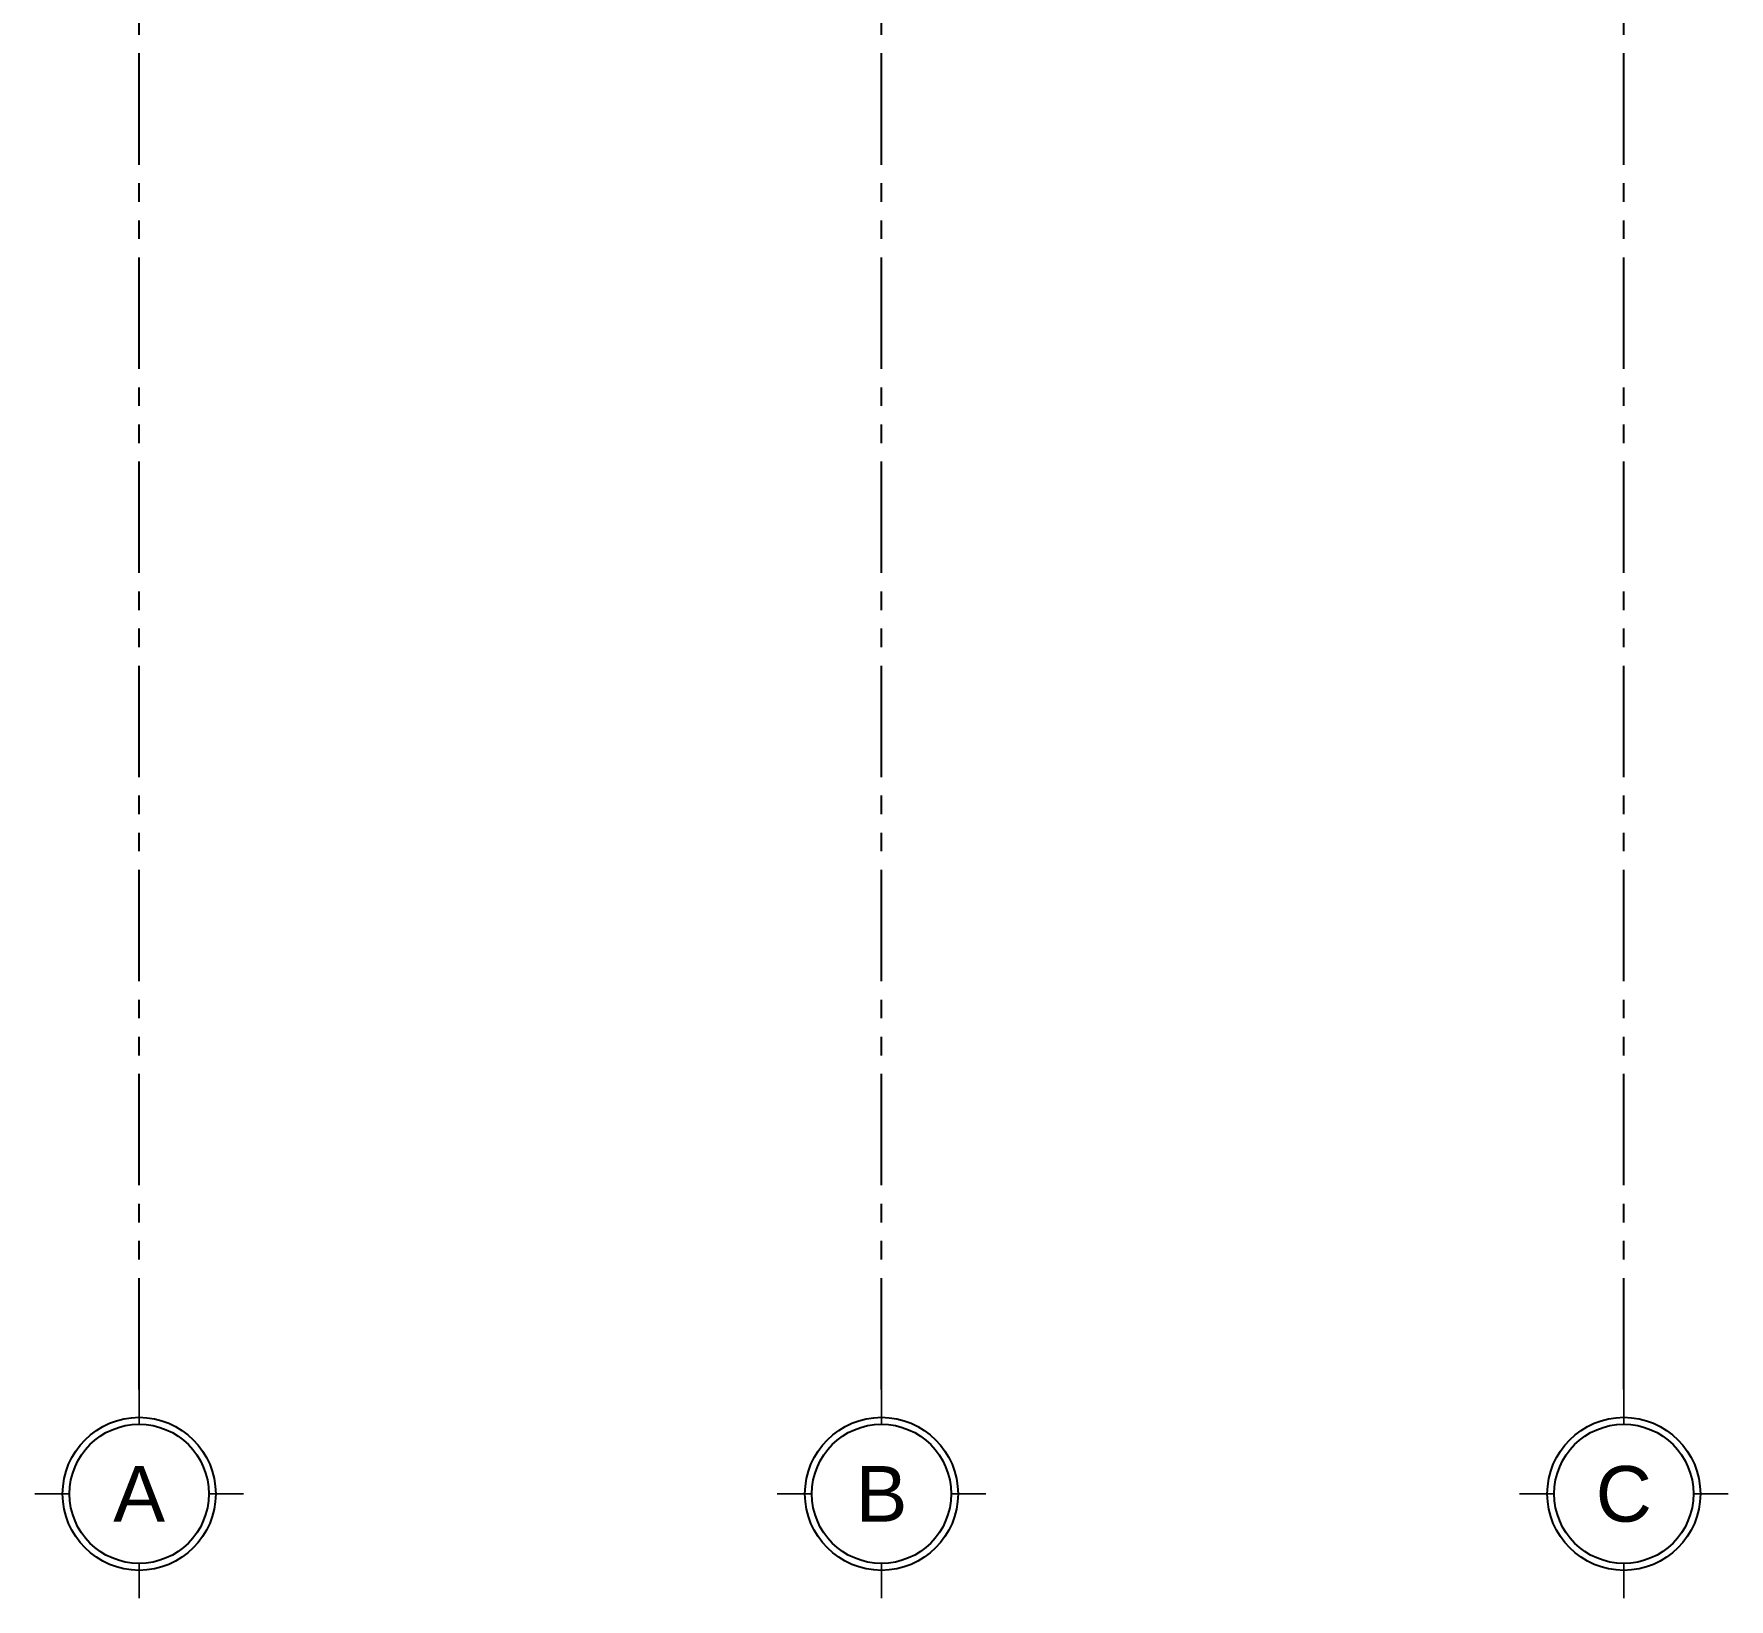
# Model space of a CAD drawing. Header units: metres. Extents: x -6.1 to 26.1, y -10.1 to 14.1.
# Drawn here: x -0.57 to 8.57, y -10.09 to -1.65 of the extents above; entities that cross this region are included whole.
import ezdxf
from ezdxf.enums import TextEntityAlignment as Align

# ---------------------------------------------------------------- set-up
doc = ezdxf.new("R2010")
doc.units = ezdxf.units.M
doc.header["$MEASUREMENT"] = 0
doc.linetypes.add('Xref_Ejes$0$ACAD_ISO05W100', pattern=[33, 24, -3, 0, -3, 0, -3])
for name, color, linetype in [('Xref_Ejes$0$00-EJES', 1, 'Xref_Ejes$0$ACAD_ISO05W100'), ('Xref_Ejes$0$Globo Eje', 1, 'Continuous'), ('Xref_Ejes$0$Texto', 7, 'Continuous')]:
    doc.layers.add(name, color=color, linetype=linetype)
doc.styles.add('Xref_Ejes$0$Arial', font='arial.ttf')

# ---------------------------------------------------------------- blocks, each defined once
blk = doc.blocks.new('*U281')
at = {"layer": 'Xref_Ejes$0$Globo Eje', "ltscale": 0.025, "const_width": 0.00938}
for points in [[(0, 0.5625), (0, 0.375)], [(-0.375, 0), (-0.5625, 0)], [(0.5625, 0), (0.375, 0)], [(0, -0.375), (0, -0.5625)]]:
    blk.add_lwpolyline(points, dxfattribs=at)
at = {"layer": 'Xref_Ejes$0$Globo Eje', "ltscale": 0.025}
for radius in [0.4125, 0.375]:
    blk.add_circle((0, 0), radius, dxfattribs=at)
at = {"layer": 'Xref_Ejes$0$Texto', "color": 7, "ltscale": 0.025, "style": 'Xref_Ejes$0$Arial'}
blk.add_attdef('EJE', text='', height=0.3, dxfattribs=at).set_placement((0, 0), align=Align.MIDDLE_CENTER)
blk = doc.blocks.new('Xref_Ejes')
at = {"layer": 'Xref_Ejes$0$00-EJES', "ltscale": 0.025}
for p, q in [((0, -8.9568), (0, 12.9873)), ((4, -8.9568), (4, 12.9873)), ((8, -8.9568), (8, 12.9873))]:
    blk.add_line(p, q, dxfattribs=at)
for p, values in [((0, -9.5193), {'EJE': 'A'}), ((4, -9.5193), {'EJE': 'B'}), ((8, -9.5193), {'EJE': 'C'})]:
    blk.add_blockref('*U281', p, dxfattribs=at).add_auto_attribs(values)

msp = doc.modelspace()

# ---------------------------------------------------------------- block references
msp.add_blockref('Xref_Ejes', (0, 0))

doc.saveas('drawing.dxf')
